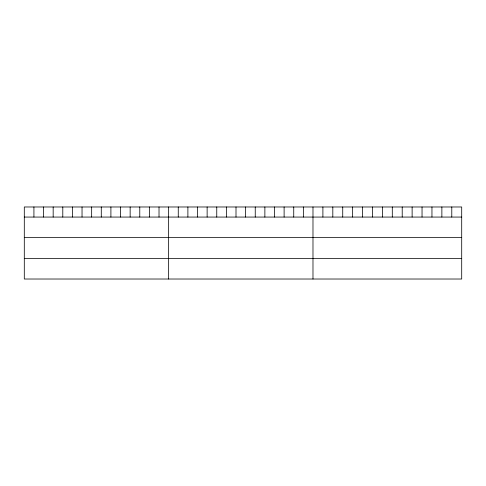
<?xml version="1.0" encoding="UTF-8"?>
<svg xmlns="http://www.w3.org/2000/svg" width="486" height="486" viewBox="0 0 486 486"><rect width="100%" height="100%" fill="white"/><g stroke="black" fill="none" stroke-linecap="round" stroke-linejoin="round"><path stroke-width="0.73" d="M461.7 217.066L461.7 279.019L24.3 279.019L24.3 206.981L461.7 206.981L461.7 217.066L24.3 217.066M24.3 237.508L461.7 237.508M24.3 258.576L461.7 258.576M451.786 206.981L451.786 217.066M441.871 206.981L441.871 217.066M431.957 206.981L431.957 217.066M422.042 206.981L422.042 217.066M412.128 206.981L412.128 217.066M402.214 206.981L402.214 217.066M392.299 206.981L392.299 217.066M382.385 206.981L382.385 217.066M372.47 206.981L372.47 217.066M362.556 206.981L362.556 217.066M352.642 206.981L352.642 217.066M342.727 206.981L342.727 217.066M332.813 206.981L332.813 217.066M322.898 206.981L322.898 217.066M312.984 206.981L312.984 279.019M303.361 206.981L303.361 217.066M293.738 206.981L293.738 217.066M284.116 206.981L284.116 217.066M274.493 206.981L274.493 217.066M264.87 206.981L264.87 217.066M255.247 206.981L255.247 217.066M245.624 206.981L245.624 217.066M236.002 206.981L236.002 217.066M226.379 206.981L226.379 217.066M216.756 206.981L216.756 217.066M207.133 206.981L207.133 217.066M197.51 206.981L197.51 217.066M187.888 206.981L187.888 217.066M178.265 206.981L178.265 217.066M168.642 206.981L168.642 279.019M159.019 206.981L159.019 217.066M149.396 206.981L149.396 217.066M139.774 206.981L139.774 217.066M130.151 206.981L130.151 217.066M120.528 206.981L120.528 217.066M110.905 206.981L110.905 217.066M101.282 206.981L101.282 217.066M91.66 206.981L91.66 217.066M82.037 206.981L82.037 217.066M72.414 206.981L72.414 217.066M62.791 206.981L62.791 217.066M53.168 206.981L53.168 217.066M43.546 206.981L43.546 217.066M33.923 206.981L33.923 217.066"/></g></svg>
